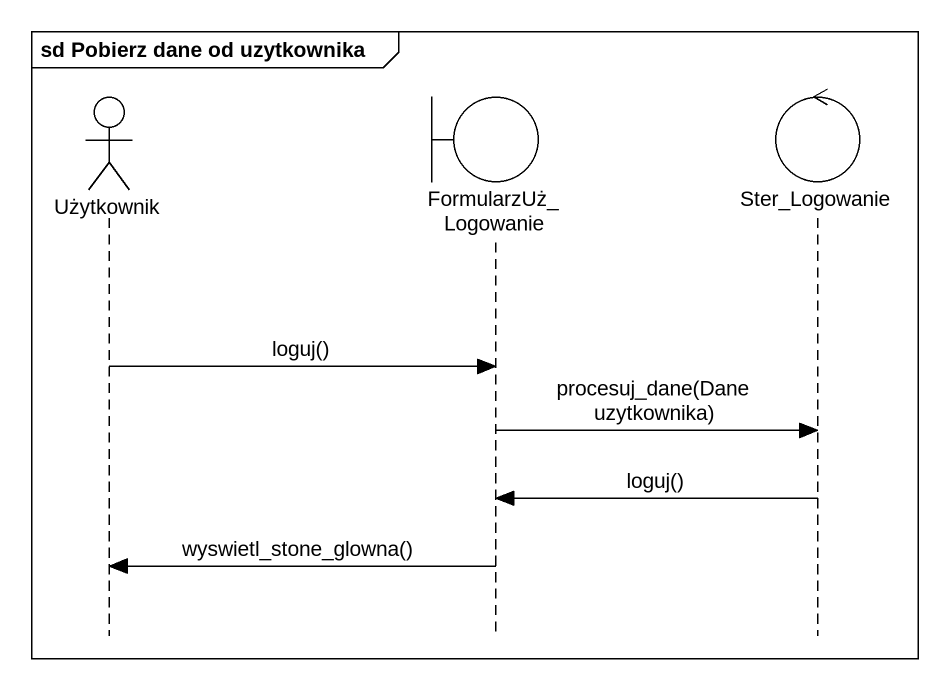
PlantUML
@startuml
mainframe sd Pobierz dane od uzytkownika
hide footbox
actor Użytkownik
boundary FormularzUż_Logowanie
control Ster_Logowanie

Użytkownik -> FormularzUż_Logowanie : loguj()
FormularzUż_Logowanie -> Ster_Logowanie : procesuj_dane(Dane uzytkownika)
Ster_Logowanie -> FormularzUż_Logowanie : loguj()
FormularzUż_Logowanie -> Użytkownik : wyswietl_stone_glowna()
@enduml
